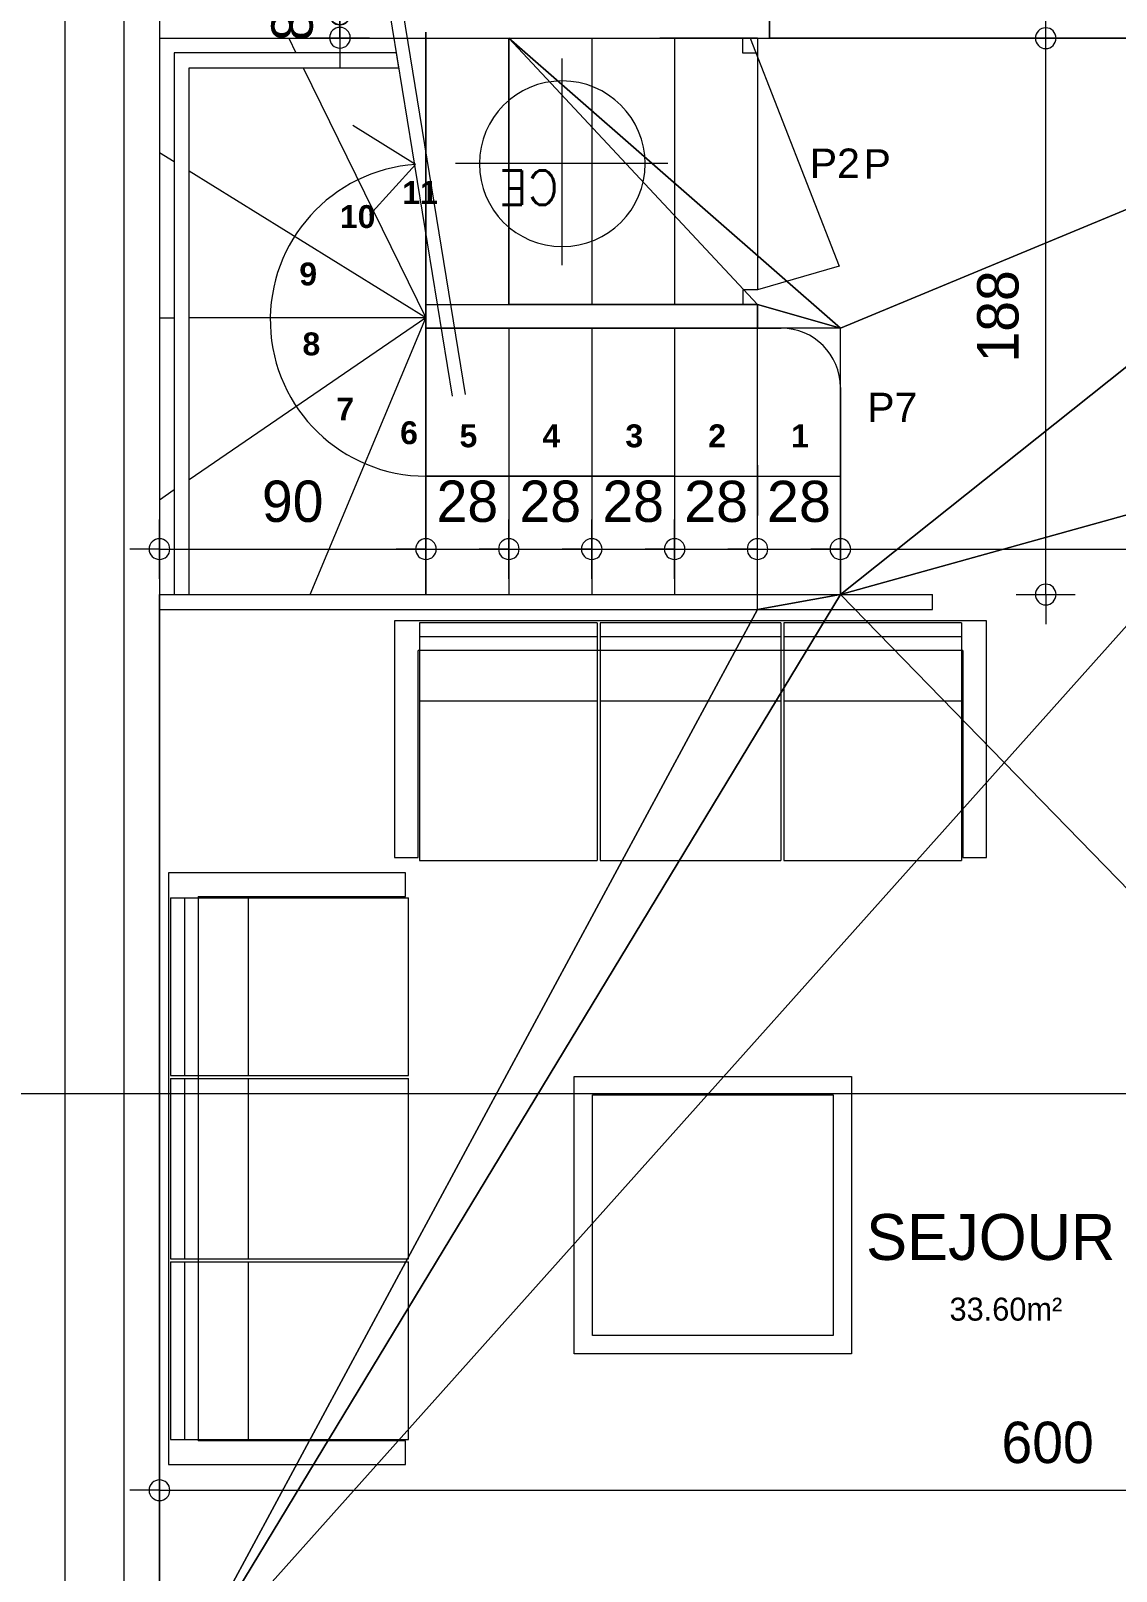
# Model space of a CAD drawing. Header units: metres. Extents: x 1.8 to 61.8, y -53.3 to -11.3.
# Drawn here: x 6.49 to 10.15, y -22.98 to -17.77 of the extents above; entities that cross this region are included whole.
import ezdxf
from ezdxf.enums import TextEntityAlignment as Align
from ezdxf.lldxf.tags import DXFTag

# ---------------------------------------------------------------- set-up
doc = ezdxf.new("R2010")
doc.units = ezdxf.units.M
doc.header["$MEASUREMENT"] = 0
for name, color, linetype in [('Calque commun', 7, 'Continuous'), ('Cotations', 7, 'Continuous'), ('Textes', 7, 'Continuous')]:
    doc.layers.add(name, color=color, linetype=linetype)
doc.styles.add('Arial14', font='arial.ttf', dxfattribs={"height": 0.098961})
doc.styles.add('Arial16', font='arial.ttf', dxfattribs={"height": 0.139163})
doc.styles.add('Arial6', font='arialbd.ttf', dxfattribs={"height": 0.077267})
doc.styles.add('Century Gothic Gras', font='txt.shx', dxfattribs={"height": 0.116336})
doc.styles.add('Century Gothic12', font='GOTHIC.TTF', dxfattribs={"height": 0.077575})
doc.styles.add('Century Gothic18', font='GOTHIC.TTF', dxfattribs={"height": 0.139636})
doc.styles.add('Century Gothic21', font='GOTHIC.TTF', dxfattribs={"height": 0.155151})
tags = doc.linetypes.add('DASHDOT2', pattern=[0.5, 0.25, -0.125, 0, -0.125]).pattern_tags.tags
tags[10:11] = [DXFTag(74, 4), DXFTag(75, 0), DXFTag(340, '0'), DXFTag(46, 1.0), DXFTag(50, 0.0), DXFTag(44, 0.0), DXFTag(45, 0.0)]
tags[8:9] = [DXFTag(74, 4), DXFTag(75, 0), DXFTag(340, '0'), DXFTag(46, 1.0), DXFTag(50, 0.0), DXFTag(44, 0.0), DXFTag(45, 0.0)]
tags[6:7] = [DXFTag(74, 4), DXFTag(75, 0), DXFTag(340, '0'), DXFTag(46, 1.0), DXFTag(50, 0.0), DXFTag(44, 0.0), DXFTag(45, 0.0)]
tags[4:5] = [DXFTag(74, 4), DXFTag(75, 0), DXFTag(340, '0'), DXFTag(46, 1.0), DXFTag(50, 0.0), DXFTag(44, 0.0), DXFTag(45, 0.0)]
tags = doc.linetypes.add('DOT2', pattern=[0.125, 0, -0.125]).pattern_tags.tags
tags[6:7] = [DXFTag(74, 4), DXFTag(75, 0), DXFTag(340, '0'), DXFTag(46, 1.0), DXFTag(50, 0.0), DXFTag(44, 0.0), DXFTag(45, 0.0)]
tags[4:5] = [DXFTag(74, 4), DXFTag(75, 0), DXFTag(340, '0'), DXFTag(46, 1.0), DXFTag(50, 0.0), DXFTag(44, 0.0), DXFTag(45, 0.0)]
tags = doc.linetypes.add('HIDDEN', pattern=[0.375, 0.25, -0.125]).pattern_tags.tags
tags[6:7] = [DXFTag(74, 4), DXFTag(75, 0), DXFTag(340, '0'), DXFTag(46, 1.0), DXFTag(50, 0.0), DXFTag(44, 0.0), DXFTag(45, 0.0)]
tags[4:5] = [DXFTag(74, 4), DXFTag(75, 0), DXFTag(340, '0'), DXFTag(46, 1.0), DXFTag(50, 0.0), DXFTag(44, 0.0), DXFTag(45, 0.0)]
tags = doc.linetypes.add('HIDDEN2', pattern=[0.1875, 0.125, -0.0625]).pattern_tags.tags
tags[6:7] = [DXFTag(74, 4), DXFTag(75, 0), DXFTag(340, '0'), DXFTag(46, 1.0), DXFTag(50, 0.0), DXFTag(44, 0.0), DXFTag(45, 0.0)]
tags[4:5] = [DXFTag(74, 4), DXFTag(75, 0), DXFTag(340, '0'), DXFTag(46, 1.0), DXFTag(50, 0.0), DXFTag(44, 0.0), DXFTag(45, 0.0)]
tags = doc.linetypes.add('HIDDENX2', pattern=[0.75, 0.5, -0.25]).pattern_tags.tags
tags[6:7] = [DXFTag(74, 4), DXFTag(75, 0), DXFTag(340, '0'), DXFTag(46, 1.0), DXFTag(50, 0.0), DXFTag(44, 0.0), DXFTag(45, 0.0)]
tags[4:5] = [DXFTag(74, 4), DXFTag(75, 0), DXFTag(340, '0'), DXFTag(46, 1.0), DXFTag(50, 0.0), DXFTag(44, 0.0), DXFTag(45, 0.0)]

# ---------------------------------------------------------------- blocks, each defined once
blk = doc.blocks.new('Block52154')
at = {"layer": 'Calque commun', "color": 7, "linetype": 'Continuous', "lineweight": 18}
blk.add_line((6.6016, -14.7998), (6.6016, -23.7998), dxfattribs=at)
at = {"layer": 'Calque commun', "color": 7, "linetype": 'Continuous', "lineweight": 9}
for p, q in [((6.8015, -14.9998), (6.8015, -23.5998)), ((6.9216, -15.1198), (6.9216, -23.4798))]:
    blk.add_line(p, q, dxfattribs=at)
blk = doc.blocks.new('ce3')
at = {"layer": 'Calque commun', "color": 6, "linetype": 'Continuous', "lineweight": 9}
for p, q in [((0.0007, 0.3427), (0.0007, -0.3562)), ((-0.3566, -0.0007), (0.3605, -0.0007))]:
    blk.add_line(p, q, dxfattribs=at)
blk.add_arc((0, 0), 0.28, 0, 359.9994, dxfattribs=at)
at = {"layer": 'Calque commun', "color": 6, "linetype": 'ByBlock', "lineweight": -2, "style": 'Century Gothic Gras'}
blk.add_text('CE', height=0.11634, rotation=359.9993, dxfattribs=at).set_placement((0.0123, -0.0123), align=Align.BOTTOM_LEFT)
blk = doc.blocks.new('sofa3-3')
at = {"layer": 'Calque commun', "color": 8, "linetype": 'ByBlock', "lineweight": 9}
for p, q in [((0, 0), (0, -0.8)), ((2, 0), (0, 0)), ((2, 0), (2, 0)), ((2, 0), (2, 0)), ((2, 0), (2, 0)), ((2, 0), (2, 0)), ((2, -0.8), (2, 0)), ((0.685, -0.0067), (0.085, -0.0067)), ((0.085, -0.0067), (0.085, -0.1)), ((0.685, -0.0067), (0.685, -0.1)), ((1.305, -0.0067), (0.695, -0.0067)), ((0.695, -0.0067), (0.695, -0.1)), ((1.305, -0.0067), (1.305, -0.1)), ((1.915, -0.0067), (1.315, -0.0067)), ((1.315, -0.0067), (1.315, -0.1)), ((1.915, -0.0067), (1.915, -0.1)), ((0.08, -0.1), (0.08, -0.1)), ((0.08, -0.1), (0.08, -0.1)), ((0.08, -0.1), (0.08, -0.1)), ((0.08, -0.1), (0.08, -0.1)), ((0.085, -0.1), (0.08, -0.1)), ((0.08, -0.74), (0.08, -0.1)), ((0.685, -0.054), (0.085, -0.054)), ((0.685, -0.1), (0.085, -0.1)), ((0.085, -0.1), (0.085, -0.14)), ((0.695, -0.1), (0.685, -0.1)), ((0.685, -0.1), (0.685, -0.14)), ((1.305, -0.054), (0.695, -0.054)), ((1.305, -0.1), (0.695, -0.1)), ((0.695, -0.1), (0.695, -0.14)), ((1.315, -0.1), (1.305, -0.1)), ((1.305, -0.1), (1.305, -0.14)), ((1.915, -0.054), (1.315, -0.054)), ((1.915, -0.1), (1.315, -0.1)), ((1.315, -0.1), (1.315, -0.14)), ((1.92, -0.1), (1.915, -0.1)), ((1.915, -0.1), (1.915, -0.14)), ((1.92, -0.1), (1.92, -0.1)), ((1.92, -0.1), (1.92, -0.1)), ((1.92, -0.1), (1.92, -0.1)), ((1.92, -0.1), (1.92, -0.1)), ((1.92, -0.1), (1.92, -0.74)), ((0.085, -0.11), (0.085, -0.11)), ((0.085, -0.11), (0.085, -0.11)), ((0.085, -0.14), (0.085, -0.81)), ((0.685, -0.11), (0.685, -0.11)), ((0.685, -0.11), (0.685, -0.11)), ((0.685, -0.14), (0.685, -0.81)), ((0.695, -0.11), (0.695, -0.11)), ((0.695, -0.11), (0.695, -0.11)), ((0.695, -0.14), (0.695, -0.81)), ((1.305, -0.11), (1.305, -0.11)), ((1.305, -0.11), (1.305, -0.11)), ((1.305, -0.14), (1.305, -0.81)), ((1.315, -0.11), (1.315, -0.11)), ((1.315, -0.11), (1.315, -0.11)), ((1.315, -0.14), (1.315, -0.81)), ((1.915, -0.11), (1.915, -0.11)), ((1.915, -0.11), (1.915, -0.11)), ((1.915, -0.14), (1.915, -0.81)), ((0.085, -0.27), (0.685, -0.27)), ((0.695, -0.27), (1.305, -0.27)), ((1.315, -0.27), (1.915, -0.27)), ((0.08, -0.76), (0.08, -0.74)), ((0.08, -0.8), (0.08, -0.76)), ((1.92, -0.74), (1.92, -0.76)), ((1.92, -0.76), (1.92, -0.8)), ((0, -0.8), (0, -0.8)), ((0, -0.8), (0, -0.8)), ((0, -0.8), (0.08, -0.8)), ((0.08, -0.8), (0.08, -0.8)), ((0.08, -0.8), (0.08, -0.8)), ((0.085, -0.81), (0.085, -0.81)), ((0.085, -0.81), (0.085, -0.81)), ((0.085, -0.81), (0.685, -0.81)), ((0.685, -0.81), (0.685, -0.81)), ((0.685, -0.81), (0.685, -0.81)), ((0.695, -0.81), (0.695, -0.81)), ((0.695, -0.81), (0.695, -0.81)), ((0.695, -0.81), (1.305, -0.81)), ((1.305, -0.81), (1.305, -0.81)), ((1.305, -0.81), (1.305, -0.81)), ((1.315, -0.81), (1.315, -0.81)), ((1.315, -0.81), (1.315, -0.81)), ((1.315, -0.81), (1.915, -0.81)), ((1.915, -0.81), (1.915, -0.81)), ((1.915, -0.81), (1.915, -0.81)), ((1.92, -0.8), (1.92, -0.8)), ((1.92, -0.8), (1.92, -0.8)), ((1.92, -0.8), (2, -0.8))]:
    blk.add_line(p, q, dxfattribs=at)
blk = doc.blocks.new('lrtbl3-3')
at = {"layer": 'Calque commun', "color": 8, "linetype": 'ByBlock', "lineweight": 9}
for p, q in [((0, 0), (0.6, 0)), ((0, -0.6), (0, 0)), ((0.6, 0), (0.6, -0.6)), ((0.04, -0.04), (0.56, -0.04)), ((0.04, -0.56), (0.04, -0.04)), ((0.56, -0.04), (0.56, -0.56)), ((0.56, -0.56), (0.04, -0.56)), ((0.6, -0.6), (0, -0.6))]:
    blk.add_line(p, q, dxfattribs=at)
blk = doc.blocks.new('xmodule1pd3')
at = {"layer": 'Calque commun', "color": 5, "linetype": 'Continuous', "lineweight": 9}
blk.add_arc((0, 0), 0.5, 0, 359.99941, dxfattribs=at)
blk = doc.blocks.new('xmodule1pd4')
at = {"layer": 'Calque commun', "color": 5, "linetype": 'Continuous', "lineweight": 9}
blk.add_arc((0, 0), 0.5, 0, 359.99941, dxfattribs=at)
blk = doc.blocks.new('DimLine53340-2')
at = {"layer": 'Calque commun', "color": 5, "linetype": 'Continuous', "lineweight": 9}
for p, q in [((6.9216, -23.6782), (6.9216, -23.4782)), ((12.9215, -23.6782), (12.9215, -23.4782)), ((6.9216, -23.5782), (6.8216, -23.5782)), ((6.9216, -23.5782), (12.9215, -23.5782)), ((12.9215, -23.5782), (13.0215, -23.5782))]:
    blk.add_line(p, q, dxfattribs=at)
at = {"layer": 'Calque commun', "color": 5, "linetype": 'Continuous', "lineweight": 9, "xscale": 0.07000000029802322, "yscale": 0.07000000029802322, "zscale": 0.07000000029802322}
for name, p in [('xmodule1pd3', (6.9216, -23.5782)), ('xmodule1pd4', (12.9215, -23.5782))]:
    blk.add_blockref(name, p, dxfattribs=at)
at = {"layer": 'Calque commun', "color": 5, "linetype": 'Continuous', "lineweight": 9, "style": 'Century Gothic18'}
blk.add_text('600', height=0.13964, dxfattribs=at).set_placement((9.9215, -23.5282), align=Align.BOTTOM_CENTER)
blk = doc.blocks.new('xmodule1pd7')
at = {"layer": 'Calque commun', "color": 5, "linetype": 'Continuous', "lineweight": 9}
blk.add_arc((0, 0), 0.5, 0, 359.99941, dxfattribs=at)
blk = doc.blocks.new('xmodule1pd8')
at = {"layer": 'Calque commun', "color": 5, "linetype": 'Continuous', "lineweight": 9}
blk.add_arc((0, 0), 0.5, 0, 359.99941, dxfattribs=at)
blk = doc.blocks.new('DimLine53356-2')
at = {"layer": 'Calque commun', "color": 5, "linetype": 'Continuous', "lineweight": 9}
for p, q in [((6.9216, -20.4977), (6.9216, -20.2977)), ((7.8216, -20.4977), (7.8216, -20.2977)), ((6.9216, -20.3977), (6.8216, -20.3977)), ((6.9216, -20.3977), (7.8216, -20.3977)), ((7.8216, -20.3977), (7.9216, -20.3977))]:
    blk.add_line(p, q, dxfattribs=at)
at = {"layer": 'Calque commun', "color": 5, "linetype": 'Continuous', "lineweight": 9, "xscale": 0.07000000029802322, "yscale": 0.07000000029802322, "zscale": 0.07000000029802322}
for name, p in [('xmodule1pd7', (6.9216, -20.3977)), ('xmodule1pd8', (7.8216, -20.3977))]:
    blk.add_blockref(name, p, dxfattribs=at)
at = {"layer": 'Calque commun', "color": 5, "linetype": 'Continuous', "lineweight": 9, "style": 'Century Gothic18'}
blk.add_text('90', height=0.13964, dxfattribs=at).set_placement((7.3716, -20.3477), align=Align.BOTTOM_CENTER)
blk = doc.blocks.new('xmodule1pd9')
at = {"layer": 'Calque commun', "color": 5, "linetype": 'Continuous', "lineweight": 9}
blk.add_arc((0, 0), 0.5, 0, 359.99941, dxfattribs=at)
blk = doc.blocks.new('xmodule1pd10')
at = {"layer": 'Calque commun', "color": 5, "linetype": 'Continuous', "lineweight": 9}
blk.add_arc((0, 0), 0.5, 0, 359.99941, dxfattribs=at)
blk = doc.blocks.new('DimLine53364-2')
at = {"layer": 'Calque commun', "color": 5, "linetype": 'Continuous', "lineweight": 9}
for p, q in [((7.8216, -20.4977), (7.8216, -20.2977)), ((8.1016, -20.4977), (8.1016, -20.2977)), ((7.8216, -20.3977), (7.7216, -20.3977)), ((7.8216, -20.3977), (8.1016, -20.3977)), ((8.1016, -20.3977), (8.2016, -20.3977))]:
    blk.add_line(p, q, dxfattribs=at)
at = {"layer": 'Calque commun', "color": 5, "linetype": 'Continuous', "lineweight": 9, "xscale": 0.07000000029802322, "yscale": 0.07000000029802322, "zscale": 0.07000000029802322}
for name, p in [('xmodule1pd9', (7.8216, -20.3977)), ('xmodule1pd10', (8.1016, -20.3977))]:
    blk.add_blockref(name, p, dxfattribs=at)
at = {"layer": 'Calque commun', "color": 5, "linetype": 'Continuous', "lineweight": 9, "style": 'Century Gothic18'}
blk.add_text('28', height=0.13964, dxfattribs=at).set_placement((7.9616, -20.3477), align=Align.BOTTOM_CENTER)
blk = doc.blocks.new('xmodule1pd11')
at = {"layer": 'Calque commun', "color": 5, "linetype": 'Continuous', "lineweight": 9}
blk.add_arc((0, 0), 0.5, 0, 359.99941, dxfattribs=at)
blk = doc.blocks.new('xmodule1pd12')
at = {"layer": 'Calque commun', "color": 5, "linetype": 'Continuous', "lineweight": 9}
blk.add_arc((0, 0), 0.5, 0, 359.99941, dxfattribs=at)
blk = doc.blocks.new('DimLine53372-2')
at = {"layer": 'Calque commun', "color": 5, "linetype": 'Continuous', "lineweight": 9}
for p, q in [((8.1016, -20.4977), (8.1016, -20.2977)), ((8.3816, -20.4977), (8.3816, -20.2977)), ((8.1016, -20.3977), (8.0016, -20.3977)), ((8.1016, -20.3977), (8.3816, -20.3977)), ((8.3816, -20.3977), (8.4816, -20.3977))]:
    blk.add_line(p, q, dxfattribs=at)
at = {"layer": 'Calque commun', "color": 5, "linetype": 'Continuous', "lineweight": 9, "xscale": 0.07000000029802322, "yscale": 0.07000000029802322, "zscale": 0.07000000029802322}
for name, p in [('xmodule1pd11', (8.1016, -20.3977)), ('xmodule1pd12', (8.3816, -20.3977))]:
    blk.add_blockref(name, p, dxfattribs=at)
at = {"layer": 'Calque commun', "color": 5, "linetype": 'Continuous', "lineweight": 9, "style": 'Century Gothic18'}
blk.add_text('28', height=0.13964, dxfattribs=at).set_placement((8.2416, -20.3477), align=Align.BOTTOM_CENTER)
blk = doc.blocks.new('xmodule1pd13')
at = {"layer": 'Calque commun', "color": 5, "linetype": 'Continuous', "lineweight": 9}
blk.add_arc((0, 0), 0.5, 0, 359.99941, dxfattribs=at)
blk = doc.blocks.new('xmodule1pd14')
at = {"layer": 'Calque commun', "color": 5, "linetype": 'Continuous', "lineweight": 9}
blk.add_arc((0, 0), 0.5, 0, 359.99941, dxfattribs=at)
blk = doc.blocks.new('DimLine53380-2')
at = {"layer": 'Calque commun', "color": 5, "linetype": 'Continuous', "lineweight": 9}
for p, q in [((8.3816, -20.4977), (8.3816, -20.2977)), ((8.6616, -20.4977), (8.6616, -20.2977)), ((8.3816, -20.3977), (8.2816, -20.3977)), ((8.3816, -20.3977), (8.6616, -20.3977)), ((8.6616, -20.3977), (8.7616, -20.3977))]:
    blk.add_line(p, q, dxfattribs=at)
at = {"layer": 'Calque commun', "color": 5, "linetype": 'Continuous', "lineweight": 9, "xscale": 0.07000000029802322, "yscale": 0.07000000029802322, "zscale": 0.07000000029802322}
for name, p in [('xmodule1pd13', (8.3816, -20.3977)), ('xmodule1pd14', (8.6616, -20.3977))]:
    blk.add_blockref(name, p, dxfattribs=at)
at = {"layer": 'Calque commun', "color": 5, "linetype": 'Continuous', "lineweight": 9, "style": 'Century Gothic18'}
blk.add_text('28', height=0.13964, dxfattribs=at).set_placement((8.5216, -20.3477), align=Align.BOTTOM_CENTER)
blk = doc.blocks.new('xmodule1pd15')
at = {"layer": 'Calque commun', "color": 5, "linetype": 'Continuous', "lineweight": 9}
blk.add_arc((0, 0), 0.5, 0, 359.99941, dxfattribs=at)
blk = doc.blocks.new('xmodule1pd16')
at = {"layer": 'Calque commun', "color": 5, "linetype": 'Continuous', "lineweight": 9}
blk.add_arc((0, 0), 0.5, 0, 359.99941, dxfattribs=at)
blk = doc.blocks.new('DimLine53388-2')
at = {"layer": 'Calque commun', "color": 5, "linetype": 'Continuous', "lineweight": 9}
for p, q in [((9.2215, -20.4977), (9.2215, -20.2977)), ((12.9215, -20.2974), (12.9215, -20.4974)), ((9.2215, -20.3977), (9.1215, -20.3977)), ((9.2215, -20.3977), (12.9215, -20.3974)), ((12.9215, -20.3974), (13.0215, -20.3974))]:
    blk.add_line(p, q, dxfattribs=at)
at = {"layer": 'Calque commun', "color": 5, "linetype": 'Continuous', "lineweight": 9, "xscale": 0.07000000051574785, "yscale": 0.07000000051574785, "zscale": 0.07000000029802322, "rotation": 0.004519000550515192}
for name, p in [('xmodule1pd15', (9.2215, -20.3977)), ('xmodule1pd16', (12.9215, -20.3974))]:
    blk.add_blockref(name, p, dxfattribs=at)
at = {"layer": 'Calque commun', "color": 5, "linetype": 'Continuous', "lineweight": 9, "style": 'Century Gothic18'}
blk.add_text('370', height=0.13964, rotation=0.0045, dxfattribs=at).set_placement((11.0715, -20.3475), align=Align.BOTTOM_CENTER)
blk = doc.blocks.new('xmodule1pd37')
at = {"layer": 'Calque commun', "color": 5, "linetype": 'Continuous', "lineweight": 9}
blk.add_arc((0, 0), 0.5, 0, 359.99941, dxfattribs=at)
blk = doc.blocks.new('xmodule1pd38')
at = {"layer": 'Calque commun', "color": 5, "linetype": 'Continuous', "lineweight": 9}
blk.add_arc((0, 0), 0.5, 0, 359.99941, dxfattribs=at)
blk = doc.blocks.new('DimLine53484-2')
at = {"layer": 'Calque commun', "color": 5, "linetype": 'Continuous', "lineweight": 9}
for p, q in [((7.5311, -17.6912), (7.5311, -17.5912)), ((7.4311, -17.6912), (7.6311, -17.6912)), ((7.5311, -18.5912), (7.5311, -17.6912)), ((7.4311, -18.5912), (7.6311, -18.5912)), ((7.5311, -18.5912), (7.5311, -18.6912))]:
    blk.add_line(p, q, dxfattribs=at)
at = {"layer": 'Calque commun', "color": 5, "linetype": 'Continuous', "lineweight": 9, "xscale": 0.07000000029802322, "yscale": 0.07000000029802322, "zscale": 0.07000000029802322, "rotation": 90}
for name, p in [('xmodule1pd38', (7.5311, -17.6912)), ('xmodule1pd37', (7.5311, -18.5912))]:
    blk.add_blockref(name, p, dxfattribs=at)
at = {"layer": 'Calque commun', "color": 5, "linetype": 'Continuous', "lineweight": 9, "style": 'Century Gothic18'}
blk.add_text('90', height=0.13964, rotation=90, dxfattribs=at).set_placement((7.4811, -18.1412), align=Align.BOTTOM_CENTER)
blk = doc.blocks.new('xmodule1pd57')
at = {"layer": 'Calque commun', "color": 5, "linetype": 'Continuous', "lineweight": 9}
blk.add_arc((0, 0), 0.5, 0, 359.99941, dxfattribs=at)
blk = doc.blocks.new('xmodule1pd58')
at = {"layer": 'Calque commun', "color": 5, "linetype": 'Continuous', "lineweight": 9}
blk.add_arc((0, 0), 0.5, 0, 359.99941, dxfattribs=at)
blk = doc.blocks.new('DimLine55987-2')
at = {"layer": 'Calque commun', "color": 5, "linetype": 'Continuous', "lineweight": 9}
for p, q in [((8.6616, -20.4977), (8.6616, -20.2977)), ((8.9415, -20.4977), (8.9415, -20.2977)), ((8.6616, -20.3977), (8.5616, -20.3977)), ((8.6616, -20.3977), (8.9415, -20.3977)), ((8.9415, -20.3977), (9.0415, -20.3977))]:
    blk.add_line(p, q, dxfattribs=at)
at = {"layer": 'Calque commun', "color": 5, "linetype": 'Continuous', "lineweight": 9, "xscale": 0.07000000029802322, "yscale": 0.07000000029802322, "zscale": 0.07000000029802322}
for name, p in [('xmodule1pd57', (8.6616, -20.3977)), ('xmodule1pd58', (8.9415, -20.3977))]:
    blk.add_blockref(name, p, dxfattribs=at)
at = {"layer": 'Calque commun', "color": 5, "linetype": 'Continuous', "lineweight": 9, "style": 'Arial16'}
blk.add_text('28', height=0.13916, dxfattribs=at).set_placement((8.8016, -20.3477), align=Align.BOTTOM_CENTER)
blk = doc.blocks.new('xmodule1pd59')
at = {"layer": 'Calque commun', "color": 5, "linetype": 'Continuous', "lineweight": 9}
blk.add_arc((0, 0), 0.5, 0, 359.99941, dxfattribs=at)
blk = doc.blocks.new('xmodule1pd60')
at = {"layer": 'Calque commun', "color": 5, "linetype": 'Continuous', "lineweight": 9}
blk.add_arc((0, 0), 0.5, 0, 359.99941, dxfattribs=at)
blk = doc.blocks.new('DimLine55995-2')
at = {"layer": 'Calque commun', "color": 5, "linetype": 'Continuous', "lineweight": 9}
for p, q in [((8.9415, -20.4977), (8.9415, -20.2977)), ((9.2215, -20.4977), (9.2215, -20.2977)), ((8.9415, -20.3977), (8.8415, -20.3977)), ((8.9415, -20.3977), (9.2215, -20.3977)), ((9.2215, -20.3977), (9.3215, -20.3977))]:
    blk.add_line(p, q, dxfattribs=at)
at = {"layer": 'Calque commun', "color": 5, "linetype": 'Continuous', "lineweight": 9, "xscale": 0.07000000029802322, "yscale": 0.07000000029802322, "zscale": 0.07000000029802322}
for name, p in [('xmodule1pd59', (8.9415, -20.3977)), ('xmodule1pd60', (9.2215, -20.3977))]:
    blk.add_blockref(name, p, dxfattribs=at)
at = {"layer": 'Calque commun', "color": 5, "linetype": 'Continuous', "lineweight": 9, "style": 'Arial16'}
blk.add_text('28', height=0.13916, dxfattribs=at).set_placement((9.0815, -20.3477), align=Align.BOTTOM_CENTER)
blk = doc.blocks.new('xmodule1pd61')
at = {"layer": 'Calque commun', "color": 5, "linetype": 'Continuous', "lineweight": 9}
blk.add_arc((0, 0), 0.5, 0, 359.99941, dxfattribs=at)
blk = doc.blocks.new('xmodule1pd62')
at = {"layer": 'Calque commun', "color": 5, "linetype": 'Continuous', "lineweight": 9}
blk.add_arc((0, 0), 0.5, 0, 359.99941, dxfattribs=at)
blk = doc.blocks.new('DimLine59627-2')
at = {"layer": 'Calque commun', "color": 5, "linetype": 'Continuous', "lineweight": 9}
for p, q in [((7.5311, -18.5897), (7.5311, -18.4897)), ((7.4311, -18.5897), (7.6311, -18.5897)), ((7.5311, -18.6697), (7.5311, -18.5897)), ((7.4311, -18.6697), (7.6311, -18.6697)), ((7.5311, -18.6697), (7.5311, -18.7697))]:
    blk.add_line(p, q, dxfattribs=at)
at = {"layer": 'Calque commun', "color": 5, "linetype": 'Continuous', "lineweight": 9, "xscale": 0.07000000029802322, "yscale": 0.07000000029802322, "zscale": 0.07000000029802322, "rotation": 90}
for name, p in [('xmodule1pd62', (7.5311, -18.5897)), ('xmodule1pd61', (7.5311, -18.6697))]:
    blk.add_blockref(name, p, dxfattribs=at)
at = {"layer": 'Calque commun', "color": 5, "linetype": 'Continuous', "lineweight": 9, "style": 'Century Gothic18'}
blk.add_text('8', height=0.1396, rotation=90.002, dxfattribs=at).set_placement((7.4811, -18.6297), align=Align.BOTTOM_CENTER)
blk = doc.blocks.new('xmodule1pd63')
at = {"layer": 'Calque commun', "color": 5, "linetype": 'Continuous', "lineweight": 9}
blk.add_arc((0, 0), 0.5, 0, 359.99941, dxfattribs=at)
blk = doc.blocks.new('xmodule1pd64')
at = {"layer": 'Calque commun', "color": 5, "linetype": 'Continuous', "lineweight": 9}
blk.add_arc((0, 0), 0.5, 0, 359.99941, dxfattribs=at)
blk = doc.blocks.new('DimLine60841')
at = {"layer": 'Calque commun', "color": 5, "linetype": 'Continuous', "lineweight": 9}
for p, q in [((9.915, -18.6712), (9.915, -18.5712)), ((9.815, -18.6712), (10.015, -18.6712)), ((9.915, -20.5513), (9.915, -18.6712)), ((9.815, -20.5513), (10.015, -20.5513)), ((9.915, -20.5513), (9.915, -20.6513))]:
    blk.add_line(p, q, dxfattribs=at)
at = {"layer": 'Calque commun', "color": 5, "linetype": 'Continuous', "lineweight": 9, "xscale": 0.07000000029802322, "yscale": 0.07000000029802322, "zscale": 0.07000000029802322, "rotation": 90}
for name, p in [('xmodule1pd64', (9.915, -18.6712)), ('xmodule1pd63', (9.915, -20.5513))]:
    blk.add_blockref(name, p, dxfattribs=at)
at = {"layer": 'Calque commun', "color": 5, "linetype": 'Continuous', "lineweight": 9, "style": 'Century Gothic18'}
blk.add_text('188', height=0.13964, rotation=90, dxfattribs=at).set_placement((9.865, -19.6113), align=Align.BOTTOM_CENTER)
blk = doc.blocks.new('xmodule1pd73')
at = {"layer": 'Calque commun', "color": 7, "linetype": 'DASHDOT2', "lineweight": 9}
for p, q in [((7.9117, -19.8805), (7.682, -18.474)), ((7.9557, -19.875), (7.7259, -18.4685))]:
    blk.add_line(p, q, dxfattribs=at)
at = {"layer": 'Calque commun', "color": 7, "linetype": 'Continuous', "lineweight": 18}
for p, q in [((6.9217, -18.5912), (6.9217, -18.6712)), ((8.9816, -18.5912), (8.9816, -18.6712)), ((6.9217, -18.6712), (8.9816, -18.6712)), ((7.8216, -19.5712), (8.9416, -19.5712)), ((7.8216, -19.5712), (7.8216, -19.6512)), ((8.9416, -19.5712), (8.9416, -19.6512)), ((7.8216, -19.6512), (8.9416, -19.6512))]:
    blk.add_line(p, q, dxfattribs=at)
at = {"layer": 'Calque commun', "color": 7, "linetype": 'Continuous', "lineweight": 9}
for p, q in [((7.3581, -18.6712), (7.3826, -18.7212)), ((8.8916, -18.7213), (8.8916, -18.6712)), ((8.8916, -18.6712), (8.9416, -18.6712)), ((8.9166, -18.6712), (9.2178, -19.4418)), ((8.9416, -18.6712), (8.9415, -19.5212)), ((7.7224, -18.7212), (6.9717, -18.7212)), ((6.9717, -18.7212), (6.9717, -20.5513)), ((7.7305, -18.7712), (7.7224, -18.7212)), ((8.9416, -18.7213), (8.8916, -18.7213)), ((7.0217, -18.7712), (7.7305, -18.7712)), ((7.0217, -20.5513), (7.0217, -18.7712)), ((7.4072, -18.7712), (7.8216, -19.6162)), ((7.7866, -19.0976), (7.5748, -18.9664)), ((6.9717, -19.0895), (6.9217, -19.0585)), ((7.7866, -19.0976), (7.6307, -19.2692)), ((7.6307, -19.2692), (7.7866, -19.0976)), ((7.8216, -19.6162), (7.0217, -19.1205)), ((9.2178, -19.4418), (8.9415, -19.5212)), ((7.8216, -19.6512), (7.8216, -19.5712)), ((7.8216, -19.5712), (8.9416, -19.5712)), ((8.9415, -19.5212), (8.8915, -19.5212)), ((8.8915, -19.5212), (8.8915, -19.5712)), ((8.9416, -19.5712), (8.9416, -19.6512)), ((6.9217, -19.6162), (6.9717, -19.6162)), ((7.8216, -19.6162), (7.0217, -20.1638)), ((7.8216, -19.6162), (7.0217, -19.6162)), ((7.4302, -20.5512), (7.8216, -19.6162)), ((7.8216, -20.5513), (7.8216, -19.6512)), ((7.8216, -19.6512), (7.8216, -20.5513)), ((8.9416, -19.6512), (7.8216, -19.6512)), ((8.9416, -19.6512), (7.8216, -19.6512)), ((8.1016, -19.6512), (8.1016, -19.7012)), ((8.3816, -19.6512), (8.3816, -19.7012)), ((8.6616, -19.6512), (8.6616, -19.7012)), ((8.9415, -20.6013), (8.9416, -19.6512)), ((8.9416, -19.6512), (9.0215, -19.6512)), ((8.1016, -19.7012), (8.1016, -20.5513)), ((8.3816, -19.7012), (8.3816, -20.5513)), ((8.6616, -19.7012), (8.6616, -20.5513)), ((9.2215, -19.8512), (9.2215, -20.5513)), ((8.9415, -20.1138), (8.9415, -20.2846)), ((8.6616, -20.1512), (7.8216, -20.1512)), ((8.6616, -20.1512), (9.2215, -20.1512)), ((6.9717, -20.198), (6.9217, -20.2322)), ((8.9415, -20.2846), (8.9415, -20.1992)), ((6.9216, -20.5513), (9.5331, -20.5513)), ((6.9216, -20.6013), (6.9216, -20.5513)), ((6.9717, -20.5513), (7.0217, -20.5513)), ((9.5331, -20.6013), (9.5331, -20.5513)), ((6.9216, -20.6013), (9.5331, -20.6013))]:
    blk.add_line(p, q, dxfattribs=at)
at = {"layer": 'Calque commun', "color": 7, "linetype": 'HIDDEN2', "lineweight": 9}
for p, q in [((7.8216, -19.6512), (7.8216, -18.6513)), ((7.8216, -18.6513), (7.8216, -19.6512)), ((7.8216, -18.6513), (7.8216, -19.5712)), ((8.1016, -18.6712), (8.1016, -19.5712)), ((8.3816, -18.6712), (8.3816, -19.5712)), ((8.9416, -18.6712), (8.6115, -18.6712)), ((8.6616, -18.6712), (8.6616, -19.5712)), ((7.8216, -19.6512), (7.8216, -20.5513))]:
    blk.add_line(p, q, dxfattribs=at)
at = {"layer": 'Calque commun', "color": 7, "linetype": 'HIDDEN', "lineweight": 9}
for p, q in [((11.5215, -18.6712), (8.9816, -18.6712)), ((8.9816, -18.6712), (8.9816, -18.6712)), ((8.9816, -18.6712), (11.5815, -18.6712))]:
    blk.add_line(p, q, dxfattribs=at)
at = {"layer": 'Calque commun', "color": 7, "linetype": 'HIDDENX2', "lineweight": 9}
blk.add_line((7.8216, -20.1513), (8.6616, -20.1512), dxfattribs=at)
at = {"layer": 'Calque commun', "color": 7, "linetype": 'Continuous', "lineweight": 9}
for centre, radius, start, end in [((7.8233, -19.6238), 0.5275, 93.9984, 269.8133), ((9.0215, -19.8512), 0.2, 0, 90)]:
    blk.add_arc(centre, radius, start, end, dxfattribs=at)
at = {"layer": 'Calque commun', "color": 5, "linetype": 'Continuous', "lineweight": 9}
for name in ['DimLine53484-2', 'DimLine59627-2', 'DimLine60841', 'DimLine53356-2', 'DimLine53364-2', 'DimLine53372-2', 'DimLine53380-2', 'DimLine55987-2', 'DimLine55995-2', 'DimLine53388-2', 'DimLine53340-2']:
    blk.add_blockref(name, (0, 0), dxfattribs=at)
at = {"layer": 'Calque commun', "color": 0, "linetype": 'ByBlock', "lineweight": -2, "xscale": -1, "yscale": -1, "zscale": -1}
blk.add_blockref('ce3', (8.2821, -19.0956), dxfattribs=at)
at = {"layer": 'Calque commun', "color": 0, "linetype": 'DOT2', "lineweight": -2, "xscale": -1, "yscale": -1, "zscale": -1}
for p, rotation in [((7.7154, -20.6404), 180), ((6.9522, -23.4912), -90.00000000000001)]:
    blk.add_blockref('sofa3-3', p, dxfattribs=dict(at, rotation=rotation))
at = {"layer": 'Calque commun', "color": 0, "linetype": 'DOT2', "lineweight": -2, "xscale": -1.5625, "yscale": -1.5625, "zscale": -1.5625}
blk.add_blockref('lrtbl3-3', (9.2594, -23.1174), dxfattribs=at)
at = {"layer": 'Calque commun', "color": 5, "linetype": 'ByBlock', "lineweight": -2, "style": 'Arial6'}
for s, height, p in [('11', 0.07727, (7.7418, -19.2548)), ('10', 0.07727, (7.5311, -19.3358)), ('9', 0.0773, (7.3939, -19.5298)), ('8', 0.0773, (7.4046, -19.7661)), ('7', 0.0773, (7.5191, -19.9861)), ('6', 0.0773, (7.7345, -20.0663)), ('5', 0.0773, (7.9351, -20.0768)), ('4', 0.0773, (8.2151, -20.0768)), ('3', 0.0773, (8.4951, -20.0768)), ('2', 0.0773, (8.7751, -20.0768)), ('1', 0.0773, (9.0551, -20.0768))]:
    blk.add_text(s, height=height, dxfattribs=at).set_placement(p, align=Align.BOTTOM_LEFT)
at = {"layer": 'Calque commun', "color": 9, "linetype": 'ByBlock', "lineweight": -2, "style": 'Century Gothic12'}
blk.add_text('33.60m²', height=0.07758, dxfattribs=at).set_placement((9.9707, -22.9274), align=Align.TOP_RIGHT)
at = {"layer": 'Textes', "color": 5, "linetype": 'ByBlock', "lineweight": -2, "style": 'Arial14'}
blk.add_text('P2', height=0.09896, dxfattribs=at).set_placement((9.1182, -19.1728), align=Align.BOTTOM_LEFT)
blk.add_text('P7', height=0.09896, dxfattribs=at).set_placement((9.3122, -19.8693), align=Align.TOP_LEFT)
at = {"layer": 'Textes', "color": 5, "linetype": 'ByBlock', "lineweight": -2, "style": 'Century Gothic21'}
blk.add_text('SEJOUR', height=0.15515, dxfattribs=at).set_placement((10.15, -22.6448), align=Align.TOP_RIGHT)
at = {"layer": 'Calque commun', "color": 9, "linetype": 'Continuous', "lineweight": 9}
mesh = blk.add_polyface(dxfattribs=at)
corners = [(8.9816, -18.6712), (8.9816, -15.9912), (11.5315, -15.9912), (11.5215, -18.6712)]
mesh.append_faces([[corners[k] for k in face] for face in [(0, 1, 2, 3)]], dxfattribs={"color": 9})
mesh = blk.add_polyface(dxfattribs=at)
corners = [(12.5815, -19.6158), (9.2215, -20.5513), (11.5815, -18.6712), (12.9215, -24.3512), (12.8815, -16.2714), (12.5815, -19.0635), (8.9415, -20.5513), (8.9415, -20.6013), (8.9415, -19.5712), (8.1016, -18.6712), (9.2215, -19.6512), (6.9216, -24.3512), (11.5815, -16.2714), (12.9215, -19.6158), (6.9216, -20.6013), (12.8815, -19.0635), (8.1016, -19.5712), (8.9416, -19.6512)]
mesh.append_faces([[corners[k] for k in face] for face in [(8, 10, 17)]], dxfattribs={"vtx0": -1, "color": 9})
mesh.append_faces([[corners[k] for k in face] for face in [(0, 1, 2), (0, 3, 1), (2, 4, 5), (8, 9, 10), (1, 11, 7)]], dxfattribs={"vtx0": -1, "vtx1": -1, "vtx2": -1, "color": 9})
mesh.append_faces([[corners[k] for k in face] for face in [(2, 1, 10)]], dxfattribs={"vtx0": -1, "vtx2": -1, "color": 9})
mesh.append_faces([[corners[k] for k in face] for face in [(6, 1, 7), (14, 7, 11)]], dxfattribs={"vtx1": -1, "color": 9})
mesh.append_faces([[corners[k] for k in face] for face in [(5, 0, 2), (3, 11, 1), (9, 2, 10)]], dxfattribs={"vtx1": -1, "vtx2": -1, "color": 9})
mesh.append_faces([[corners[k] for k in face] for face in [(2, 12, 4), (0, 13, 3), (4, 15, 5), (8, 16, 9)]], dxfattribs={"vtx2": -1, "color": 9})

msp = doc.modelspace()

# ---------------------------------------------------------------- linework, layer by layer
at = {"layer": 'Calque commun', "color": 12, "linetype": 'Continuous', "lineweight": 18}
msp.add_line((6.8015, -15.0001), (6.8015, -23.6001), dxfattribs=at)
at = {"layer": 'Cotations', "color": 1, "linetype": 'DASHDOT2', "lineweight": 18}
msp.add_line((5.4524, -21.3661), (28.3799, -21.3661), dxfattribs=at)

# ---------------------------------------------------------------- block references
at = {"layer": 'Calque commun', "color": 0, "linetype": 'ByBlock', "lineweight": -2}
for name, p in [('Block52154', (0, 0)), ('xmodule1pd73', (0, 0.8714))]:
    msp.add_blockref(name, p, dxfattribs=at)

# ---------------------------------------------------------------- texts
at = {"layer": 'Textes', "color": 5, "linetype": 'ByBlock', "lineweight": -2, "style": 'Arial14'}
msp.add_text('P', height=0.099, dxfattribs=at).set_placement((9.392, -18.3039), align=Align.BOTTOM_RIGHT)

# ---------------------------------------------------------------- meshes
at = {"layer": 'Calque commun', "color": 7, "linetype": 'Continuous', "lineweight": 9}
mesh = msp.add_polyface(dxfattribs=at)
corners = [(61.7636, -11.3086), (1.7636, -11.3086), (1.7636, -53.3086), (61.7636, -53.3086)]
mesh.append_faces([[corners[k] for k in face] for face in [(0, 1, 2, 3)]], dxfattribs={"color": 7})
at = {"layer": 'Calque commun', "color": 9, "linetype": 'Continuous', "lineweight": 9}
mesh = msp.add_polyface(dxfattribs=at)
corners = [(19.6015, -23.7998), (26.0015, -23.7998), (19.4015, -16.6352), (13.2015, -16.6352), (13.2015, -14.7998), (13.0015, -16.6352), (19.6015, -25.6352), (13.0015, -25.6352), (13.0015, -23.7998), (6.6016, -23.7998), (6.6016, -14.7998), (26.0015, -14.7998), (19.4015, -14.7998)]
mesh.append_faces([[corners[k] for k in face] for face in [(11, 2, 1)]], dxfattribs={"vtx0": -1, "vtx1": -1, "color": 9})
mesh.append_faces([[corners[k] for k in face] for face in [(0, 2, 8)]], dxfattribs={"vtx0": -1, "vtx1": -1, "vtx2": -1, "color": 9})
mesh.append_faces([[corners[k] for k in face] for face in [(0, 8, 7), (5, 9, 8)]], dxfattribs={"vtx0": -1, "vtx2": -1, "color": 9})
mesh.append_faces([[corners[k] for k in face] for face in [(3, 4, 5), (6, 0, 7)]], dxfattribs={"vtx1": -1, "color": 9})
mesh.append_faces([[corners[k] for k in face] for face in [(0, 1, 2), (4, 10, 5), (10, 9, 5), (2, 5, 8)]], dxfattribs={"vtx1": -1, "vtx2": -1, "color": 9})
mesh.append_faces([[corners[k] for k in face] for face in [(11, 12, 2)]], dxfattribs={"vtx2": -1, "color": 9})

doc.saveas('drawing.dxf')
